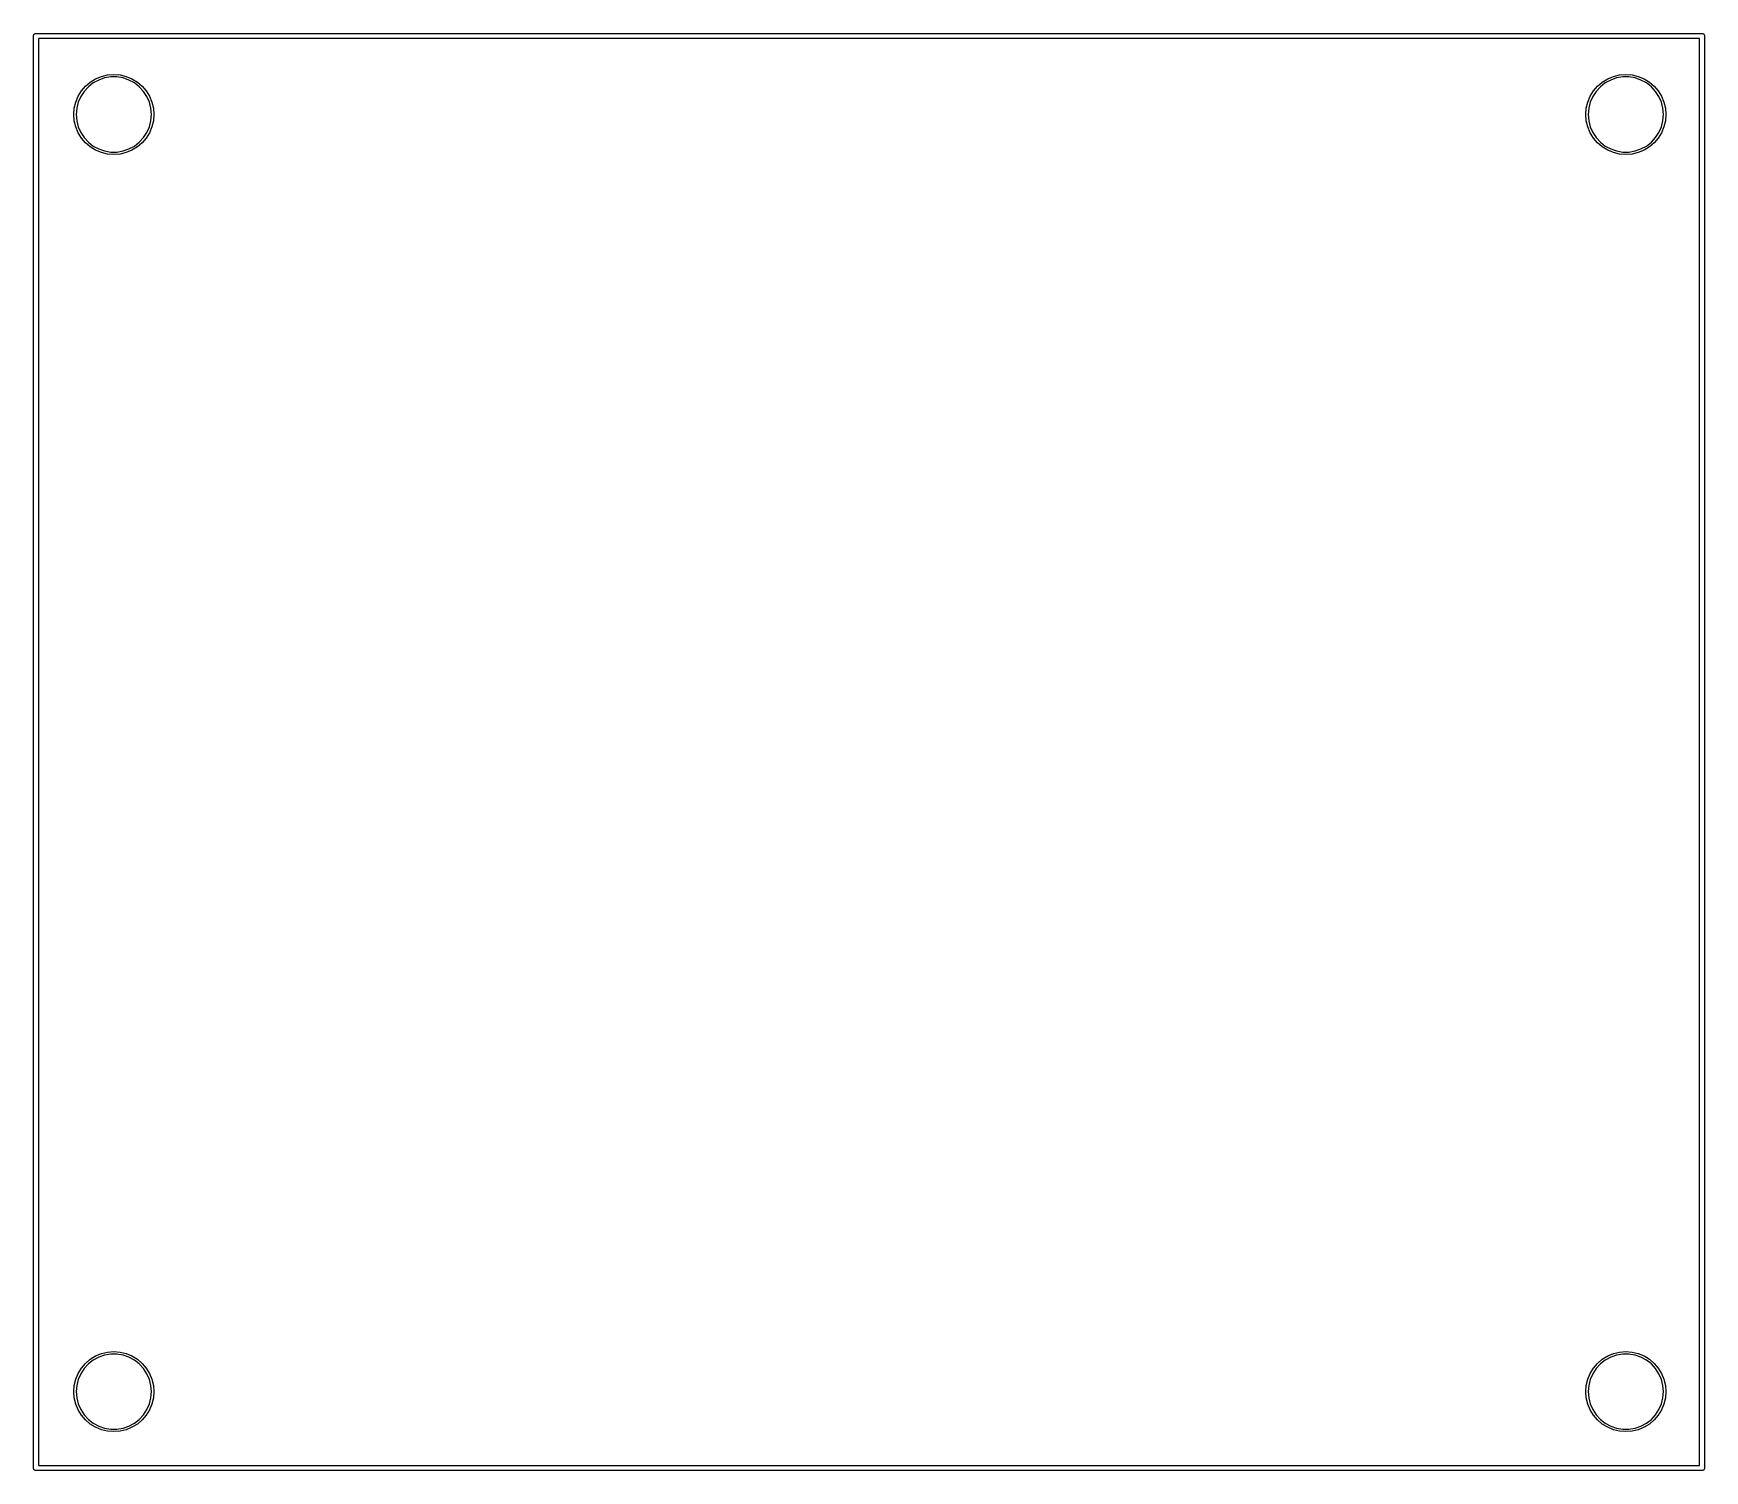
# Model space of a CAD drawing. Extents: x 107.8 to 174.6, y -124.8 to -67.4.
import ezdxf

# ---------------------------------------------------------------- set-up
doc = ezdxf.new("R2010")
doc.units = 0
doc.layers.add('BLACK', color=7, linetype='CONTINUOUS')

msp = doc.modelspace()

# ---------------------------------------------------------------- linework, layer by layer
at = {"layer": 'BLACK', "linetype": 'CONTINUOUS'}
for p, q in [((107.783177, -67.497177), (107.788071, -67.482114)), ((107.788071, -67.466275), (107.79738, -67.453461)), ((107.788071, -67.482114), (107.788071, -67.466275)), ((107.79738, -67.453461), (107.802275, -67.438398)), ((107.802275, -67.438398), (107.815088, -67.429088)), ((107.815088, -67.429088), (107.824398, -67.416275)), ((107.824398, -67.416275), (107.839461, -67.41138)), ((107.839461, -67.41138), (107.852275, -67.402071)), ((107.852275, -67.402071), (107.868114, -67.402071)), ((107.868114, -67.402071), (107.883177, -67.397177)), ((107.883177, -67.397177), (174.498, -67.397177)), ((174.498, -67.397177), (174.513063, -67.402071)), ((174.513063, -67.402071), (174.528902, -67.402071)), ((174.528902, -67.402071), (174.541715, -67.41138)), ((174.541715, -67.41138), (174.556779, -67.416275)), ((174.556779, -67.416275), (174.566088, -67.429088)), ((174.566088, -67.429088), (174.578902, -67.438398)), ((174.578902, -67.438398), (174.583796, -67.453461)), ((174.583796, -67.453461), (174.593106, -67.466275)), ((174.593106, -67.466275), (174.593106, -67.482114)), ((174.593106, -67.482114), (174.598, -67.497177)), ((107.783177, -124.74741), (107.783177, -67.497177)), ((107.983177, -67.597177), (107.983177, -124.64741)), ((174.398, -67.597177), (107.983177, -67.597177)), ((174.398, -124.64741), (174.398, -67.597177)), ((174.598, -67.497177), (174.598, -124.74741)), ((109.866629, -69.506629), (110.057544, -69.343573)), ((110.174766, -69.377946), (109.978596, -69.530632)), ((110.057544, -69.343573), (110.271615, -69.21239)), ((110.393392, -69.259632), (110.174766, -69.377946)), ((110.271615, -69.21239), (110.503573, -69.11631)), ((110.62851, -69.178916), (110.393392, -69.259632)), ((110.503573, -69.11631), (110.747705, -69.057699)), ((110.873706, -69.138), (110.62851, -69.178916)), ((110.747705, -69.057699), (110.998, -69.038)), ((111.122294, -69.138), (110.873706, -69.138)), ((110.998, -69.038), (111.248295, -69.057699)), ((111.36749, -69.178916), (111.122294, -69.138)), ((111.248295, -69.057699), (111.492427, -69.11631)), ((111.602608, -69.259632), (111.36749, -69.178916)), ((111.492427, -69.11631), (111.724385, -69.21239)), ((111.821234, -69.377946), (111.602608, -69.259632)), ((111.724385, -69.21239), (111.938456, -69.343573)), ((112.017404, -69.530632), (111.821234, -69.377946)), ((111.938456, -69.343573), (112.129371, -69.506629)), ((170.318629, -69.506629), (170.509544, -69.343573)), ((170.626766, -69.377946), (170.430596, -69.530632)), ((170.509544, -69.343573), (170.723615, -69.21239)), ((170.845392, -69.259632), (170.626766, -69.377946)), ((170.723615, -69.21239), (170.955573, -69.11631)), ((171.08051, -69.178916), (170.845392, -69.259632)), ((170.955573, -69.11631), (171.199705, -69.057699)), ((171.325706, -69.138), (171.08051, -69.178916)), ((171.199705, -69.057699), (171.45, -69.038)), ((171.574294, -69.138), (171.325706, -69.138)), ((171.45, -69.038), (171.700295, -69.057699)), ((171.81949, -69.178916), (171.574294, -69.138)), ((171.700295, -69.057699), (171.944427, -69.11631)), ((172.054608, -69.259632), (171.81949, -69.178916)), ((171.944427, -69.11631), (172.176385, -69.21239)), ((172.273234, -69.377946), (172.054608, -69.259632)), ((172.176385, -69.21239), (172.390456, -69.343573)), ((172.469404, -69.530632), (172.273234, -69.377946)), ((172.390456, -69.343573), (172.581371, -69.506629)), ((109.417699, -70.387705), (109.47631, -70.143573)), ((109.47631, -70.143573), (109.57239, -69.911615)), ((109.574412, -70.149282), (109.513387, -70.390262)), ((109.57239, -69.911615), (109.703573, -69.697544)), ((109.674268, -69.921632), (109.574412, -70.149282)), ((109.810232, -69.713523), (109.674268, -69.921632)), ((109.703573, -69.697544), (109.866629, -69.506629)), ((109.978596, -69.530632), (109.810232, -69.713523)), ((112.185768, -69.713523), (112.017404, -69.530632)), ((112.129371, -69.506629), (112.292427, -69.697544)), ((112.321732, -69.921632), (112.185768, -69.713523)), ((112.292427, -69.697544), (112.42361, -69.911615)), ((112.421588, -70.149282), (112.321732, -69.921632)), ((112.482613, -70.390262), (112.421588, -70.149282)), ((112.42361, -69.911615), (112.51969, -70.143573)), ((112.51969, -70.143573), (112.578301, -70.387705)), ((169.869699, -70.387705), (169.92831, -70.143573)), ((169.92831, -70.143573), (170.02439, -69.911615)), ((170.026412, -70.149282), (169.965387, -70.390262)), ((170.02439, -69.911615), (170.155573, -69.697544)), ((170.126268, -69.921632), (170.026412, -70.149282)), ((170.262232, -69.713523), (170.126268, -69.921632)), ((170.155573, -69.697544), (170.318629, -69.506629)), ((170.430596, -69.530632), (170.262232, -69.713523)), ((172.637768, -69.713523), (172.469404, -69.530632)), ((172.581371, -69.506629), (172.744427, -69.697544)), ((172.773732, -69.921632), (172.637768, -69.713523)), ((172.744427, -69.697544), (172.87561, -69.911615)), ((172.873588, -70.149282), (172.773732, -69.921632)), ((172.934613, -70.390262), (172.873588, -70.149282)), ((172.87561, -69.911615), (172.97169, -70.143573)), ((172.97169, -70.143573), (173.030301, -70.387705)), ((109.398, -70.638), (109.417699, -70.387705)), ((109.417699, -70.888295), (109.398, -70.638)), ((109.513387, -70.390262), (109.492859, -70.638)), ((109.492859, -70.638), (109.513387, -70.885738)), ((112.503141, -70.638), (112.482613, -70.390262)), ((112.482613, -70.885738), (112.503141, -70.638)), ((112.578301, -70.387705), (112.598, -70.638)), ((112.598, -70.638), (112.578301, -70.888295)), ((169.85, -70.638), (169.869699, -70.387705)), ((169.869699, -70.888295), (169.85, -70.638)), ((169.965387, -70.390262), (169.944859, -70.638)), ((169.944859, -70.638), (169.965387, -70.885738)), ((172.955141, -70.638), (172.934613, -70.390262)), ((172.934613, -70.885738), (172.955141, -70.638)), ((173.030301, -70.387705), (173.05, -70.638)), ((173.05, -70.638), (173.030301, -70.888295)), ((109.47631, -71.132427), (109.417699, -70.888295)), ((109.57239, -71.364385), (109.47631, -71.132427)), ((109.513387, -70.885738), (109.574412, -71.126718)), ((109.703573, -71.578456), (109.57239, -71.364385)), ((109.574412, -71.126718), (109.674268, -71.354368)), ((109.674268, -71.354368), (109.810232, -71.562477)), ((112.185768, -71.562477), (112.321732, -71.354368)), ((112.42361, -71.364385), (112.292427, -71.578456)), ((112.321732, -71.354368), (112.421588, -71.126718)), ((112.421588, -71.126718), (112.482613, -70.885738)), ((112.51969, -71.132427), (112.42361, -71.364385)), ((112.578301, -70.888295), (112.51969, -71.132427)), ((169.92831, -71.132427), (169.869699, -70.888295)), ((170.02439, -71.364385), (169.92831, -71.132427)), ((169.965387, -70.885738), (170.026412, -71.126718)), ((170.155573, -71.578456), (170.02439, -71.364385)), ((170.026412, -71.126718), (170.126268, -71.354368)), ((170.126268, -71.354368), (170.262232, -71.562477)), ((172.637768, -71.562477), (172.773732, -71.354368)), ((172.87561, -71.364385), (172.744427, -71.578456)), ((172.773732, -71.354368), (172.873588, -71.126718)), ((172.873588, -71.126718), (172.934613, -70.885738)), ((172.97169, -71.132427), (172.87561, -71.364385)), ((173.030301, -70.888295), (172.97169, -71.132427)), ((109.866629, -71.769371), (109.703573, -71.578456)), ((109.810232, -71.562477), (109.978596, -71.745368)), ((110.057544, -71.932427), (109.866629, -71.769371)), ((109.978596, -71.745368), (110.174766, -71.898054)), ((110.271615, -72.06361), (110.057544, -71.932427)), ((110.174766, -71.898054), (110.393392, -72.016368)), ((110.503573, -72.15969), (110.271615, -72.06361)), ((110.393392, -72.016368), (110.62851, -72.097084)), ((110.747705, -72.218301), (110.503573, -72.15969)), ((110.62851, -72.097084), (110.873706, -72.138)), ((110.873706, -72.138), (111.122294, -72.138)), ((111.122294, -72.138), (111.36749, -72.097084)), ((111.492427, -72.15969), (111.248295, -72.218301)), ((111.36749, -72.097084), (111.602608, -72.016368)), ((111.724385, -72.06361), (111.492427, -72.15969)), ((111.602608, -72.016368), (111.821234, -71.898054)), ((111.938456, -71.932427), (111.724385, -72.06361)), ((111.821234, -71.898054), (112.017404, -71.745368)), ((112.129371, -71.769371), (111.938456, -71.932427)), ((112.017404, -71.745368), (112.185768, -71.562477)), ((112.292427, -71.578456), (112.129371, -71.769371)), ((170.318629, -71.769371), (170.155573, -71.578456)), ((170.262232, -71.562477), (170.430596, -71.745368)), ((170.509544, -71.932427), (170.318629, -71.769371)), ((170.430596, -71.745368), (170.626766, -71.898054)), ((170.723615, -72.06361), (170.509544, -71.932427)), ((170.626766, -71.898054), (170.845392, -72.016368)), ((170.955573, -72.15969), (170.723615, -72.06361)), ((170.845392, -72.016368), (171.08051, -72.097084)), ((171.199705, -72.218301), (170.955573, -72.15969)), ((171.08051, -72.097084), (171.325706, -72.138)), ((171.325706, -72.138), (171.574294, -72.138)), ((171.574294, -72.138), (171.81949, -72.097084)), ((171.944427, -72.15969), (171.700295, -72.218301)), ((171.81949, -72.097084), (172.054608, -72.016368)), ((172.176385, -72.06361), (171.944427, -72.15969)), ((172.054608, -72.016368), (172.273234, -71.898054)), ((172.390456, -71.932427), (172.176385, -72.06361)), ((172.273234, -71.898054), (172.469404, -71.745368)), ((172.581371, -71.769371), (172.390456, -71.932427)), ((172.469404, -71.745368), (172.637768, -71.562477)), ((172.744427, -71.578456), (172.581371, -71.769371)), ((110.998, -72.238), (110.747705, -72.218301)), ((111.248295, -72.218301), (110.998, -72.238)), ((171.45, -72.238), (171.199705, -72.218301)), ((171.700295, -72.218301), (171.45, -72.238)), ((110.057544, -120.397573), (110.271615, -120.26639)), ((110.271615, -120.26639), (110.503573, -120.17031)), ((110.62851, -120.232916), (110.393392, -120.313632)), ((110.503573, -120.17031), (110.747705, -120.111699)), ((110.873706, -120.192), (110.62851, -120.232916)), ((110.747705, -120.111699), (110.998, -120.092)), ((111.122294, -120.192), (110.873706, -120.192)), ((110.998, -120.092), (111.248295, -120.111699)), ((111.36749, -120.232916), (111.122294, -120.192)), ((111.248295, -120.111699), (111.492427, -120.17031)), ((111.602608, -120.313632), (111.36749, -120.232916)), ((111.492427, -120.17031), (111.724385, -120.26639)), ((111.724385, -120.26639), (111.938456, -120.397573)), ((170.509544, -120.397573), (170.723615, -120.26639)), ((170.723615, -120.26639), (170.955573, -120.17031)), ((171.08051, -120.232916), (170.845392, -120.313632)), ((170.955573, -120.17031), (171.199705, -120.111699)), ((171.325706, -120.192), (171.08051, -120.232916)), ((171.199705, -120.111699), (171.45, -120.092)), ((171.574294, -120.192), (171.325706, -120.192)), ((171.45, -120.092), (171.700295, -120.111699)), ((171.81949, -120.232916), (171.574294, -120.192)), ((171.700295, -120.111699), (171.944427, -120.17031)), ((172.054608, -120.313632), (171.81949, -120.232916)), ((171.944427, -120.17031), (172.176385, -120.26639)), ((172.176385, -120.26639), (172.390456, -120.397573)), ((109.57239, -120.965615), (109.703573, -120.751544)), ((109.810232, -120.767523), (109.674268, -120.975632)), ((109.703573, -120.751544), (109.866629, -120.560629)), ((109.978596, -120.584632), (109.810232, -120.767523)), ((109.866629, -120.560629), (110.057544, -120.397573)), ((110.174766, -120.431946), (109.978596, -120.584632)), ((110.393392, -120.313632), (110.174766, -120.431946)), ((111.821234, -120.431946), (111.602608, -120.313632)), ((112.017404, -120.584632), (111.821234, -120.431946)), ((111.938456, -120.397573), (112.129371, -120.560629)), ((112.185768, -120.767523), (112.017404, -120.584632)), ((112.129371, -120.560629), (112.292427, -120.751544)), ((112.321732, -120.975632), (112.185768, -120.767523)), ((112.292427, -120.751544), (112.42361, -120.965615)), ((170.02439, -120.965615), (170.155573, -120.751544)), ((170.262232, -120.767523), (170.126268, -120.975632)), ((170.155573, -120.751544), (170.318629, -120.560629)), ((170.430596, -120.584632), (170.262232, -120.767523)), ((170.318629, -120.560629), (170.509544, -120.397573)), ((170.626766, -120.431946), (170.430596, -120.584632)), ((170.845392, -120.313632), (170.626766, -120.431946)), ((172.273234, -120.431946), (172.054608, -120.313632)), ((172.469404, -120.584632), (172.273234, -120.431946)), ((172.390456, -120.397573), (172.581371, -120.560629)), ((172.637768, -120.767523), (172.469404, -120.584632)), ((172.581371, -120.560629), (172.744427, -120.751544)), ((172.773732, -120.975632), (172.637768, -120.767523)), ((172.744427, -120.751544), (172.87561, -120.965615)), ((109.398, -121.692), (109.417699, -121.441705)), ((109.417699, -121.441705), (109.47631, -121.197573)), ((109.47631, -121.197573), (109.57239, -120.965615)), ((109.513387, -121.444262), (109.492859, -121.692)), ((109.574412, -121.203282), (109.513387, -121.444262)), ((109.674268, -120.975632), (109.574412, -121.203282)), ((112.421588, -121.203282), (112.321732, -120.975632)), ((112.482613, -121.444262), (112.421588, -121.203282)), ((112.42361, -120.965615), (112.51969, -121.197573)), ((112.503141, -121.692), (112.482613, -121.444262)), ((112.51969, -121.197573), (112.578301, -121.441705)), ((112.578301, -121.441705), (112.598, -121.692)), ((169.85, -121.692), (169.869699, -121.441705)), ((169.869699, -121.441705), (169.92831, -121.197573)), ((169.92831, -121.197573), (170.02439, -120.965615)), ((169.965387, -121.444262), (169.944859, -121.692)), ((170.026412, -121.203282), (169.965387, -121.444262)), ((170.126268, -120.975632), (170.026412, -121.203282)), ((172.873588, -121.203282), (172.773732, -120.975632)), ((172.934613, -121.444262), (172.873588, -121.203282)), ((172.87561, -120.965615), (172.97169, -121.197573)), ((172.955141, -121.692), (172.934613, -121.444262)), ((172.97169, -121.197573), (173.030301, -121.441705)), ((173.030301, -121.441705), (173.05, -121.692)), ((109.417699, -121.942295), (109.398, -121.692)), ((109.47631, -122.186427), (109.417699, -121.942295)), ((109.57239, -122.418385), (109.47631, -122.186427)), ((109.492859, -121.692), (109.513387, -121.939738)), ((109.513387, -121.939738), (109.574412, -122.180718)), ((109.574412, -122.180718), (109.674268, -122.408368)), ((112.321732, -122.408368), (112.421588, -122.180718)), ((112.421588, -122.180718), (112.482613, -121.939738)), ((112.51969, -122.186427), (112.42361, -122.418385)), ((112.482613, -121.939738), (112.503141, -121.692)), ((112.578301, -121.942295), (112.51969, -122.186427)), ((112.598, -121.692), (112.578301, -121.942295)), ((169.869699, -121.942295), (169.85, -121.692)), ((169.92831, -122.186427), (169.869699, -121.942295)), ((170.02439, -122.418385), (169.92831, -122.186427)), ((169.944859, -121.692), (169.965387, -121.939738)), ((169.965387, -121.939738), (170.026412, -122.180718)), ((170.026412, -122.180718), (170.126268, -122.408368)), ((172.773732, -122.408368), (172.873588, -122.180718)), ((172.873588, -122.180718), (172.934613, -121.939738)), ((172.97169, -122.186427), (172.87561, -122.418385)), ((172.934613, -121.939738), (172.955141, -121.692)), ((173.030301, -121.942295), (172.97169, -122.186427)), ((173.05, -121.692), (173.030301, -121.942295)), ((109.703573, -122.632456), (109.57239, -122.418385)), ((109.674268, -122.408368), (109.810232, -122.616477)), ((109.866629, -122.823371), (109.703573, -122.632456)), ((109.810232, -122.616477), (109.978596, -122.799368)), ((110.057544, -122.986427), (109.866629, -122.823371)), ((109.978596, -122.799368), (110.174766, -122.952054)), ((111.821234, -122.952054), (112.017404, -122.799368)), ((112.129371, -122.823371), (111.938456, -122.986427)), ((112.017404, -122.799368), (112.185768, -122.616477)), ((112.292427, -122.632456), (112.129371, -122.823371)), ((112.185768, -122.616477), (112.321732, -122.408368)), ((112.42361, -122.418385), (112.292427, -122.632456)), ((170.155573, -122.632456), (170.02439, -122.418385)), ((170.126268, -122.408368), (170.262232, -122.616477)), ((170.318629, -122.823371), (170.155573, -122.632456)), ((170.262232, -122.616477), (170.430596, -122.799368)), ((170.509544, -122.986427), (170.318629, -122.823371)), ((170.430596, -122.799368), (170.626766, -122.952054)), ((172.273234, -122.952054), (172.469404, -122.799368)), ((172.581371, -122.823371), (172.390456, -122.986427)), ((172.469404, -122.799368), (172.637768, -122.616477)), ((172.744427, -122.632456), (172.581371, -122.823371)), ((172.637768, -122.616477), (172.773732, -122.408368)), ((172.87561, -122.418385), (172.744427, -122.632456)), ((110.271615, -123.11761), (110.057544, -122.986427)), ((110.174766, -122.952054), (110.393392, -123.070368)), ((110.503573, -123.21369), (110.271615, -123.11761)), ((110.393392, -123.070368), (110.62851, -123.151084)), ((110.747705, -123.272301), (110.503573, -123.21369)), ((110.62851, -123.151084), (110.873706, -123.192)), ((110.998, -123.292), (110.747705, -123.272301)), ((110.873706, -123.192), (111.122294, -123.192)), ((111.248295, -123.272301), (110.998, -123.292)), ((111.122294, -123.192), (111.36749, -123.151084)), ((111.492427, -123.21369), (111.248295, -123.272301)), ((111.36749, -123.151084), (111.602608, -123.070368)), ((111.724385, -123.11761), (111.492427, -123.21369)), ((111.602608, -123.070368), (111.821234, -122.952054)), ((111.938456, -122.986427), (111.724385, -123.11761)), ((170.723615, -123.11761), (170.509544, -122.986427)), ((170.626766, -122.952054), (170.845392, -123.070368)), ((170.955573, -123.21369), (170.723615, -123.11761)), ((170.845392, -123.070368), (171.08051, -123.151084)), ((171.199705, -123.272301), (170.955573, -123.21369)), ((171.08051, -123.151084), (171.325706, -123.192)), ((171.45, -123.292), (171.199705, -123.272301)), ((171.325706, -123.192), (171.574294, -123.192)), ((171.700295, -123.272301), (171.45, -123.292)), ((171.574294, -123.192), (171.81949, -123.151084)), ((171.944427, -123.21369), (171.700295, -123.272301)), ((171.81949, -123.151084), (172.054608, -123.070368)), ((172.176385, -123.11761), (171.944427, -123.21369)), ((172.054608, -123.070368), (172.273234, -122.952054)), ((172.390456, -122.986427), (172.176385, -123.11761)), ((107.788071, -124.762472), (107.783177, -124.74741)), ((107.788071, -124.778312), (107.788071, -124.762472)), ((107.79738, -124.791125), (107.788071, -124.778312)), ((107.802275, -124.806189), (107.79738, -124.791125)), ((107.815088, -124.815498), (107.802275, -124.806189)), ((107.824398, -124.828312), (107.815088, -124.815498)), ((107.839461, -124.833206), (107.824398, -124.828312)), ((107.852275, -124.842516), (107.839461, -124.833206)), ((107.868114, -124.842516), (107.852275, -124.842516)), ((107.883177, -124.84741), (107.868114, -124.842516)), ((174.498, -124.84741), (107.883177, -124.84741)), ((107.983177, -124.64741), (174.398, -124.64741)), ((174.513063, -124.842516), (174.498, -124.84741)), ((174.528902, -124.842516), (174.513063, -124.842516)), ((174.541715, -124.833206), (174.528902, -124.842516)), ((174.556779, -124.828312), (174.541715, -124.833206)), ((174.566088, -124.815498), (174.556779, -124.828312)), ((174.578902, -124.806189), (174.566088, -124.815498)), ((174.583796, -124.791125), (174.578902, -124.806189)), ((174.593106, -124.778312), (174.583796, -124.791125)), ((174.598, -124.74741), (174.593106, -124.762472)), ((174.593106, -124.762472), (174.593106, -124.778312))]:
    msp.add_line(p, q, dxfattribs=at)

doc.saveas('drawing.dxf')
